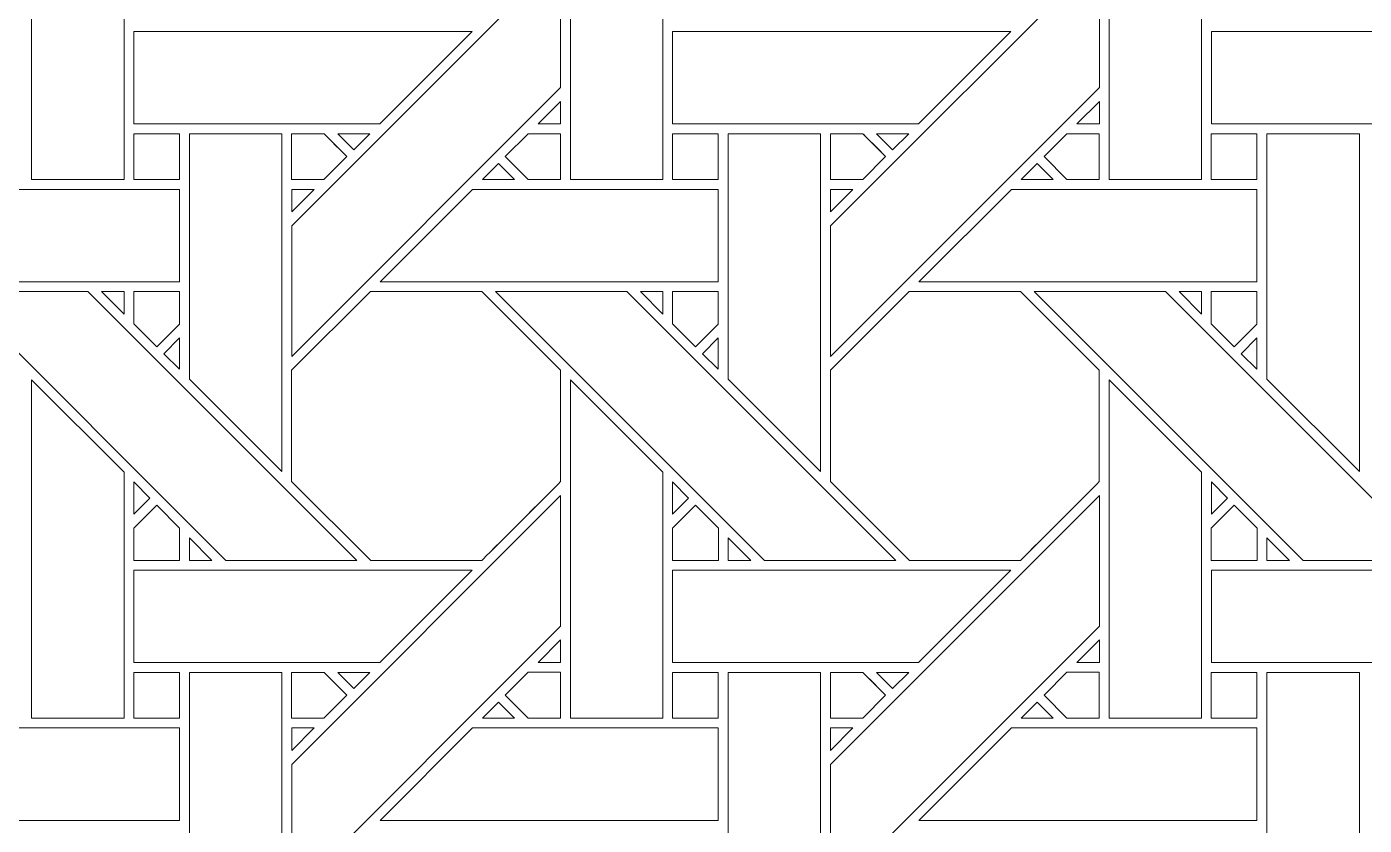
# Model space of a CAD drawing. Header units: inches. Extents: x 4.4 to 20.4, y 1.1 to 17.1.
# Drawn here: x 7.41 to 9.766, y 12.661 to 14.067 of the extents above; entities that cross this region are included whole.
import ezdxf

# ---------------------------------------------------------------- set-up
doc = ezdxf.new("R2010")
doc.units = ezdxf.units.IN
doc.header["$MEASUREMENT"] = 0
doc.layers.add('Design', color=7, linetype='Continuous', lineweight=0)

msp = doc.modelspace()

# ---------------------------------------------------------------- linework, layer by layer
at = {"layer": 'Design'}
for points, knots in [([(12.3829, 17.0948), (7.9646, 17.0948), (4.3829, 13.513), (4.3829, 9.0948), (4.3829, 4.6765), (7.9646, 1.0948), (12.3829, 1.0948), (16.8011, 1.0948), (20.3829, 4.6765), (20.3829, 9.0948), (20.3829, 13.513), (16.8011, 17.0948), (12.3829, 17.0948)], [0, 0, 0, 0, 1, 1, 1, 2, 2, 2, 3, 3, 3, 4, 4, 4, 4]), ([(12.3829, 16.2388), (8.4373, 16.2388), (5.2388, 13.0403), (5.2388, 9.0948), (5.2388, 5.1492), (8.4373, 1.9507), (12.3829, 1.9507), (16.3284, 1.9507), (19.5269, 5.1492), (19.5269, 9.0948), (19.5269, 13.0403), (16.3284, 16.2388), (12.3829, 16.2388)], [0, 0, 0, 0, 1, 1, 1, 2, 2, 2, 3, 3, 3, 4, 4, 4, 4]), ([(8.3676, 13.798), (8.3676, 13.798), (8.3676, 14.3939), (8.3676, 14.3939), (8.3676, 14.3939), (8.5303, 14.2317), (8.5303, 14.2317), (8.5303, 14.2317), (8.5303, 13.798), (8.5303, 13.798), (8.5303, 13.798), (8.3676, 13.798), (8.3676, 13.798)], [0, 0, 0, 0, 1, 1, 1, 2, 2, 2, 3, 3, 3, 4, 4, 4, 4]), ([(9.3163, 13.798), (9.3163, 13.798), (9.3163, 14.3939), (9.3163, 14.3939), (9.3163, 14.3939), (9.4791, 14.2317), (9.4791, 14.2317), (9.4791, 14.2317), (9.4791, 13.798), (9.4791, 13.798), (9.4791, 13.798), (9.3163, 13.798), (9.3163, 13.798)], [0, 0, 0, 0, 1, 1, 1, 2, 2, 2, 3, 3, 3, 4, 4, 4, 4]), ([(7.5153, 14.2978), (7.5153, 14.2978), (7.5816, 14.2317), (7.5816, 14.2317), (7.5816, 14.2317), (7.5816, 13.798), (7.5816, 13.798), (7.5816, 13.798), (7.4188, 13.798), (7.4188, 13.798), (7.4188, 13.798), (7.4188, 14.2058), (7.4188, 14.2058), (7.4507, 14.2368), (7.4829, 14.2674), (7.5153, 14.2978)], [0, 0, 0, 0, 1, 1, 1, 2, 2, 2, 3, 3, 3, 4, 4, 4, 5, 5, 5, 5]), ([(8.3504, 13.9603), (8.3504, 13.9603), (7.8768, 13.4866), (7.8768, 13.4866), (7.8768, 13.4866), (7.8768, 13.7167), (7.8768, 13.7167), (7.8768, 13.7167), (8.3504, 14.1903), (8.3504, 14.1903), (8.3504, 14.1903), (8.3504, 13.9603), (8.3504, 13.9603)], [0, 0, 0, 0, 1, 1, 1, 2, 2, 2, 3, 3, 3, 4, 4, 4, 4]), ([(9.2992, 13.9603), (9.2992, 13.9603), (8.8255, 13.4866), (8.8255, 13.4866), (8.8255, 13.4866), (8.8255, 13.7167), (8.8255, 13.7167), (8.8255, 13.7167), (9.2992, 14.1903), (9.2992, 14.1903), (9.2992, 14.1903), (9.2992, 13.9603), (9.2992, 13.9603)], [0, 0, 0, 0, 1, 1, 1, 2, 2, 2, 3, 3, 3, 4, 4, 4, 4]), ([(8.1946, 14.0588), (8.1946, 14.0588), (8.0319, 13.8961), (8.0319, 13.8961), (8.0319, 13.8961), (7.5989, 13.8961), (7.5989, 13.8961), (7.5989, 13.8961), (7.5989, 14.0588), (7.5989, 14.0588), (7.5989, 14.0588), (8.1946, 14.0588), (8.1946, 14.0588)], [0, 0, 0, 0, 1, 1, 1, 2, 2, 2, 3, 3, 3, 4, 4, 4, 4]), ([(9.1433, 14.0588), (9.1433, 14.0588), (8.9806, 13.8961), (8.9806, 13.8961), (8.9806, 13.8961), (8.5476, 13.8961), (8.5476, 13.8961), (8.5476, 13.8961), (8.5476, 14.0588), (8.5476, 14.0588), (8.5476, 14.0588), (9.1433, 14.0588), (9.1433, 14.0588)], [0, 0, 0, 0, 1, 1, 1, 2, 2, 2, 3, 3, 3, 4, 4, 4, 4]), ([(10.0921, 14.0588), (10.0921, 14.0588), (9.9293, 13.8961), (9.9293, 13.8961), (9.9293, 13.8961), (9.4964, 13.8961), (9.4964, 13.8961), (9.4964, 13.8961), (9.4964, 14.0588), (9.4964, 14.0588), (9.4964, 14.0588), (10.0921, 14.0588), (10.0921, 14.0588)], [0, 0, 0, 0, 1, 1, 1, 2, 2, 2, 3, 3, 3, 4, 4, 4, 4]), ([(8.3107, 13.8961), (8.3107, 13.8961), (8.3504, 13.9359), (8.3504, 13.9359), (8.3504, 13.9359), (8.3504, 13.8961), (8.3504, 13.8961), (8.3504, 13.8961), (8.3107, 13.8961), (8.3107, 13.8961)], [0, 0, 0, 0, 1, 1, 1, 2, 2, 2, 3, 3, 3, 3]), ([(9.2594, 13.8961), (9.2594, 13.8961), (9.2992, 13.9359), (9.2992, 13.9359), (9.2992, 13.9359), (9.2992, 13.8961), (9.2992, 13.8961), (9.2992, 13.8961), (9.2594, 13.8961), (9.2594, 13.8961)], [0, 0, 0, 0, 1, 1, 1, 2, 2, 2, 3, 3, 3, 3]), ([(7.5989, 13.7981), (7.5989, 13.7981), (7.5989, 13.8789), (7.5989, 13.8789), (7.5989, 13.8789), (7.6791, 13.8789), (7.6791, 13.8789), (7.6791, 13.8789), (7.6791, 13.7981), (7.6791, 13.7981), (7.6791, 13.7981), (7.5989, 13.7981), (7.5989, 13.7981)], [0, 0, 0, 0, 1, 1, 1, 2, 2, 2, 3, 3, 3, 4, 4, 4, 4]), ([(7.6791, 13.8789), (7.6791, 13.8789), (7.6791, 13.7981), (7.6791, 13.7981), (7.6791, 13.7981), (7.5989, 13.7981), (7.5989, 13.7981), (7.5989, 13.7981), (7.5989, 13.8789), (7.5989, 13.8789), (7.5989, 13.8789), (7.6791, 13.8789), (7.6791, 13.8789)], [0, 0, 0, 0, 1, 1, 1, 2, 2, 2, 3, 3, 3, 4, 4, 4, 4]), ([(7.8596, 13.8788), (7.8596, 13.8788), (7.8596, 13.2837), (7.8596, 13.2837), (7.8596, 13.2837), (7.6967, 13.4466), (7.6967, 13.4466), (7.6967, 13.4466), (7.6967, 13.8788), (7.6967, 13.8788), (7.6967, 13.8788), (7.8596, 13.8788), (7.8596, 13.8788)], [0, 0, 0, 0, 1, 1, 1, 2, 2, 2, 3, 3, 3, 4, 4, 4, 4]), ([(7.9338, 13.8789), (7.9389, 13.8738), (7.9697, 13.8429), (7.9741, 13.8385), (7.9741, 13.8385), (7.9337, 13.7981), (7.9337, 13.7981), (7.9337, 13.7981), (7.8767, 13.7981), (7.8767, 13.7981), (7.8767, 13.7981), (7.8767, 13.8789), (7.8767, 13.8789), (7.8767, 13.8789), (7.9338, 13.8789), (7.9338, 13.8789)], [0, 0, 0, 0, 1, 1, 1, 2, 2, 2, 3, 3, 3, 4, 4, 4, 5, 5, 5, 5]), ([(7.9741, 13.8385), (7.9741, 13.8385), (7.9337, 13.7981), (7.9337, 13.7981), (7.9337, 13.7981), (7.8767, 13.7981), (7.8767, 13.7981), (7.8767, 13.7981), (7.8767, 13.8789), (7.8767, 13.8789), (7.8767, 13.8789), (7.9338, 13.8789), (7.9338, 13.8789), (7.939, 13.8736), (7.9698, 13.8428), (7.9741, 13.8385)], [0, 0, 0, 0, 1, 1, 1, 2, 2, 2, 3, 3, 3, 4, 4, 4, 5, 5, 5, 5]), ([(7.9582, 13.8788), (7.9582, 13.8788), (8.0146, 13.8788), (8.0146, 13.8788), (8.0146, 13.8788), (7.9864, 13.8506), (7.9864, 13.8506), (7.9864, 13.8506), (7.9582, 13.8788), (7.9582, 13.8788)], [0, 0, 0, 0, 1, 1, 1, 2, 2, 2, 3, 3, 3, 3]), ([(8.2933, 13.7981), (8.2933, 13.7981), (8.2529, 13.8385), (8.2529, 13.8385), (8.2529, 13.8385), (8.2934, 13.8789), (8.2934, 13.8789), (8.2934, 13.8789), (8.3504, 13.8789), (8.3504, 13.8789), (8.3504, 13.8789), (8.3504, 13.7981), (8.3504, 13.7981), (8.3504, 13.7981), (8.2933, 13.7981), (8.2933, 13.7981)], [0, 0, 0, 0, 1, 1, 1, 2, 2, 2, 3, 3, 3, 4, 4, 4, 5, 5, 5, 5]), ([(8.3504, 13.8789), (8.3504, 13.8789), (8.3504, 13.7981), (8.3504, 13.7981), (8.3504, 13.7981), (8.2933, 13.7981), (8.2933, 13.7981), (8.2933, 13.7981), (8.2529, 13.8385), (8.2529, 13.8385), (8.2529, 13.8385), (8.2934, 13.8789), (8.2934, 13.8789), (8.2934, 13.8789), (8.3504, 13.8789), (8.3504, 13.8789)], [0, 0, 0, 0, 1, 1, 1, 2, 2, 2, 3, 3, 3, 4, 4, 4, 5, 5, 5, 5]), ([(8.5476, 13.7981), (8.5476, 13.7981), (8.5476, 13.8789), (8.5476, 13.8789), (8.5476, 13.8789), (8.6278, 13.8789), (8.6278, 13.8789), (8.6278, 13.8789), (8.6278, 13.7981), (8.6278, 13.7981), (8.6278, 13.7981), (8.5476, 13.7981), (8.5476, 13.7981)], [0, 0, 0, 0, 1, 1, 1, 2, 2, 2, 3, 3, 3, 4, 4, 4, 4]), ([(8.6278, 13.8789), (8.6278, 13.8789), (8.6278, 13.7981), (8.6278, 13.7981), (8.6278, 13.7981), (8.5476, 13.7981), (8.5476, 13.7981), (8.5476, 13.7981), (8.5476, 13.8789), (8.5476, 13.8789), (8.5476, 13.8789), (8.6278, 13.8789), (8.6278, 13.8789)], [0, 0, 0, 0, 1, 1, 1, 2, 2, 2, 3, 3, 3, 4, 4, 4, 4]), ([(8.6454, 13.4466), (8.6454, 13.4466), (8.6454, 13.8788), (8.6454, 13.8788), (8.6454, 13.8788), (8.8083, 13.8788), (8.8083, 13.8788), (8.8083, 13.8788), (8.8083, 13.2837), (8.8083, 13.2837), (8.8083, 13.2837), (8.6454, 13.4466), (8.6454, 13.4466)], [0, 0, 0, 0, 1, 1, 1, 2, 2, 2, 3, 3, 3, 4, 4, 4, 4]), ([(8.8825, 13.8789), (8.8877, 13.8738), (8.9184, 13.8429), (8.9228, 13.8385), (8.9228, 13.8385), (8.8824, 13.7981), (8.8824, 13.7981), (8.8824, 13.7981), (8.8255, 13.7981), (8.8255, 13.7981), (8.8255, 13.7981), (8.8255, 13.8789), (8.8255, 13.8789), (8.8255, 13.8789), (8.8825, 13.8789), (8.8825, 13.8789)], [0, 0, 0, 0, 1, 1, 1, 2, 2, 2, 3, 3, 3, 4, 4, 4, 5, 5, 5, 5]), ([(8.907, 13.8544), (8.907, 13.8544), (8.9228, 13.8385), (8.9228, 13.8385), (8.9228, 13.8385), (8.8824, 13.7981), (8.8824, 13.7981), (8.8824, 13.7981), (8.8255, 13.7981), (8.8255, 13.7981), (8.8255, 13.7981), (8.8255, 13.8789), (8.8255, 13.8789), (8.8255, 13.8789), (8.8825, 13.8789), (8.8825, 13.8789), (8.8879, 13.8736), (8.8977, 13.8637), (8.907, 13.8544)], [0, 0, 0, 0, 1, 1, 1, 2, 2, 2, 3, 3, 3, 4, 4, 4, 5, 5, 5, 6, 6, 6, 6]), ([(8.9069, 13.8788), (8.9069, 13.8788), (8.9634, 13.8788), (8.9634, 13.8788), (8.9634, 13.8788), (8.9351, 13.8506), (8.9351, 13.8506), (8.9351, 13.8506), (8.9069, 13.8788), (8.9069, 13.8788)], [0, 0, 0, 0, 1, 1, 1, 2, 2, 2, 3, 3, 3, 3]), ([(9.2991, 13.8789), (9.2991, 13.8789), (9.2991, 13.7981), (9.2991, 13.7981), (9.2991, 13.7981), (9.242, 13.7981), (9.242, 13.7981), (9.242, 13.7981), (9.2017, 13.8385), (9.2017, 13.8385), (9.2017, 13.8385), (9.2421, 13.8789), (9.2421, 13.8789), (9.2421, 13.8789), (9.2991, 13.8789), (9.2991, 13.8789)], [0, 0, 0, 0, 1, 1, 1, 2, 2, 2, 3, 3, 3, 4, 4, 4, 5, 5, 5, 5]), ([(9.2991, 13.8789), (9.2991, 13.8789), (9.2991, 13.7981), (9.2991, 13.7981), (9.2991, 13.7981), (9.242, 13.7981), (9.242, 13.7981), (9.242, 13.7981), (9.2017, 13.8385), (9.2017, 13.8385), (9.2017, 13.8385), (9.2421, 13.8789), (9.2421, 13.8789), (9.2421, 13.8789), (9.2991, 13.8789), (9.2991, 13.8789)], [0, 0, 0, 0, 1, 1, 1, 2, 2, 2, 3, 3, 3, 4, 4, 4, 5, 5, 5, 5]), ([(9.5766, 13.7981), (9.5766, 13.7981), (9.4963, 13.7981), (9.4963, 13.7981), (9.4963, 13.7981), (9.4963, 13.8789), (9.4963, 13.8789), (9.4963, 13.8789), (9.5766, 13.8789), (9.5766, 13.8789), (9.5766, 13.8789), (9.5766, 13.7981), (9.5766, 13.7981)], [0, 0, 0, 0, 1, 1, 1, 2, 2, 2, 3, 3, 3, 4, 4, 4, 4]), ([(9.5766, 13.8789), (9.5766, 13.8789), (9.5766, 13.7981), (9.5766, 13.7981), (9.5766, 13.7981), (9.4963, 13.7981), (9.4963, 13.7981), (9.4963, 13.7981), (9.4963, 13.8789), (9.4963, 13.8789), (9.4963, 13.8789), (9.5766, 13.8789), (9.5766, 13.8789)], [0, 0, 0, 0, 1, 1, 1, 2, 2, 2, 3, 3, 3, 4, 4, 4, 4]), ([(9.5942, 13.4466), (9.5942, 13.4466), (9.5942, 13.8788), (9.5942, 13.8788), (9.5942, 13.8788), (9.7571, 13.8788), (9.7571, 13.8788), (9.7571, 13.8788), (9.7571, 13.2837), (9.7571, 13.2837), (9.7571, 13.2837), (9.5942, 13.4466), (9.5942, 13.4466)], [0, 0, 0, 0, 1, 1, 1, 2, 2, 2, 3, 3, 3, 4, 4, 4, 4]), ([(8.2691, 13.798), (8.2691, 13.798), (8.2126, 13.798), (8.2126, 13.798), (8.2126, 13.798), (8.2408, 13.8263), (8.2408, 13.8263), (8.2408, 13.8263), (8.2691, 13.798), (8.2691, 13.798)], [0, 0, 0, 0, 1, 1, 1, 2, 2, 2, 3, 3, 3, 3]), ([(9.2178, 13.798), (9.2178, 13.798), (9.1613, 13.798), (9.1613, 13.798), (9.1613, 13.798), (9.1896, 13.8263), (9.1896, 13.8263), (9.1896, 13.8263), (9.2178, 13.798), (9.2178, 13.798)], [0, 0, 0, 0, 1, 1, 1, 2, 2, 2, 3, 3, 3, 3]), ([(7.6792, 13.7809), (7.6792, 13.7809), (7.6792, 13.6181), (7.6792, 13.6181), (7.6792, 13.6181), (7.0839, 13.6181), (7.0839, 13.6181), (7.0839, 13.6181), (7.2467, 13.7809), (7.2467, 13.7809), (7.2467, 13.7809), (7.6792, 13.7809), (7.6792, 13.7809)], [0, 0, 0, 0, 1, 1, 1, 2, 2, 2, 3, 3, 3, 4, 4, 4, 4]), ([(7.9166, 13.7809), (7.9166, 13.7809), (7.8768, 13.7411), (7.8768, 13.7411), (7.8768, 13.7411), (7.8768, 13.7809), (7.8768, 13.7809), (7.8768, 13.7809), (7.9166, 13.7809), (7.9166, 13.7809)], [0, 0, 0, 0, 1, 1, 1, 2, 2, 2, 3, 3, 3, 3]), ([(8.6279, 13.7809), (8.6279, 13.7809), (8.6279, 13.6181), (8.6279, 13.6181), (8.6279, 13.6181), (8.0326, 13.6181), (8.0326, 13.6181), (8.0326, 13.6181), (8.1954, 13.7809), (8.1954, 13.7809), (8.1954, 13.7809), (8.6279, 13.7809), (8.6279, 13.7809)], [0, 0, 0, 0, 1, 1, 1, 2, 2, 2, 3, 3, 3, 4, 4, 4, 4]), ([(8.8653, 13.7809), (8.8653, 13.7809), (8.8255, 13.7411), (8.8255, 13.7411), (8.8255, 13.7411), (8.8255, 13.7809), (8.8255, 13.7809), (8.8255, 13.7809), (8.8653, 13.7809), (8.8653, 13.7809)], [0, 0, 0, 0, 1, 1, 1, 2, 2, 2, 3, 3, 3, 3]), ([(9.5766, 13.7809), (9.5766, 13.7809), (9.5766, 13.6181), (9.5766, 13.6181), (9.5766, 13.6181), (8.9813, 13.6181), (8.9813, 13.6181), (8.9813, 13.6181), (9.1442, 13.7809), (9.1442, 13.7809), (9.1442, 13.7809), (9.5766, 13.7809), (9.5766, 13.7809)], [0, 0, 0, 0, 1, 1, 1, 2, 2, 2, 3, 3, 3, 4, 4, 4, 4]), ([(7.5181, 13.601), (7.5181, 13.601), (7.9918, 13.1273), (7.9918, 13.1273), (7.9918, 13.1273), (7.7607, 13.1273), (7.7607, 13.1273), (7.7607, 13.1273), (7.2872, 13.601), (7.2872, 13.601), (7.2872, 13.601), (7.5181, 13.601), (7.5181, 13.601)], [0, 0, 0, 0, 1, 1, 1, 2, 2, 2, 3, 3, 3, 4, 4, 4, 4]), ([(7.5817, 13.601), (7.5817, 13.601), (7.5817, 13.5611), (7.5817, 13.5611), (7.5817, 13.5611), (7.5422, 13.601), (7.5422, 13.601), (7.5422, 13.601), (7.5817, 13.601), (7.5817, 13.601)], [0, 0, 0, 0, 1, 1, 1, 2, 2, 2, 3, 3, 3, 3]), ([(7.6791, 13.601), (7.6791, 13.601), (7.6791, 13.5434), (7.6791, 13.5434), (7.6791, 13.5434), (7.6392, 13.5035), (7.6392, 13.5035), (7.6392, 13.5035), (7.5988, 13.5438), (7.5988, 13.5438), (7.5988, 13.5438), (7.5988, 13.601), (7.5988, 13.601), (7.5988, 13.601), (7.6791, 13.601), (7.6791, 13.601)], [0, 0, 0, 0, 1, 1, 1, 2, 2, 2, 3, 3, 3, 4, 4, 4, 5, 5, 5, 5]), ([(7.6392, 13.5035), (7.6392, 13.5035), (7.5988, 13.5438), (7.5988, 13.5438), (7.5988, 13.5438), (7.5988, 13.601), (7.5988, 13.601), (7.5988, 13.601), (7.6791, 13.601), (7.6791, 13.601), (7.6791, 13.601), (7.6791, 13.5434), (7.6791, 13.5434), (7.6791, 13.5434), (7.6392, 13.5035), (7.6392, 13.5035)], [0, 0, 0, 0, 1, 1, 1, 2, 2, 2, 3, 3, 3, 4, 4, 4, 5, 5, 5, 5]), ([(8.0154, 13.601), (8.0154, 13.601), (8.2116, 13.601), (8.2116, 13.601), (8.2116, 13.601), (8.3504, 13.4623), (8.3504, 13.4623), (8.3504, 13.4623), (8.3504, 13.2661), (8.3504, 13.2661), (8.3326, 13.2481), (8.2207, 13.1364), (8.2117, 13.1274), (8.2117, 13.1274), (8.016, 13.1274), (8.016, 13.1274), (8.016, 13.1274), (7.8767, 13.2666), (7.8767, 13.2666), (7.8767, 13.2666), (7.8767, 13.4623), (7.8767, 13.4623), (7.8767, 13.4623), (8.0154, 13.601), (8.0154, 13.601)], [0, 0, 0, 0, 1, 1, 1, 2, 2, 2, 3, 3, 3, 4, 4, 4, 5, 5, 5, 6, 6, 6, 7, 7, 7, 8, 8, 8, 8]), ([(8.2116, 13.601), (8.2116, 13.601), (8.3504, 13.4623), (8.3504, 13.4623), (8.3504, 13.4623), (8.3504, 13.2661), (8.3504, 13.2661), (8.3327, 13.2482), (8.2207, 13.1365), (8.2117, 13.1274), (8.2117, 13.1274), (8.016, 13.1274), (8.016, 13.1274), (8.016, 13.1274), (7.8767, 13.2666), (7.8767, 13.2666), (7.8767, 13.2666), (7.8767, 13.4623), (7.8767, 13.4623), (7.8767, 13.4623), (8.0154, 13.601), (8.0154, 13.601), (8.0154, 13.601), (8.2116, 13.601), (8.2116, 13.601)], [0, 0, 0, 0, 1, 1, 1, 2, 2, 2, 3, 3, 3, 4, 4, 4, 5, 5, 5, 6, 6, 6, 7, 7, 7, 8, 8, 8, 8]), ([(8.9405, 13.1273), (8.9405, 13.1273), (8.7095, 13.1273), (8.7095, 13.1273), (8.7095, 13.1273), (8.2359, 13.601), (8.2359, 13.601), (8.2359, 13.601), (8.4669, 13.601), (8.4669, 13.601), (8.4669, 13.601), (8.9405, 13.1273), (8.9405, 13.1273)], [0, 0, 0, 0, 1, 1, 1, 2, 2, 2, 3, 3, 3, 4, 4, 4, 4]), ([(8.491, 13.601), (8.491, 13.601), (8.5304, 13.601), (8.5304, 13.601), (8.5304, 13.601), (8.5304, 13.5611), (8.5304, 13.5611), (8.5304, 13.5611), (8.491, 13.601), (8.491, 13.601)], [0, 0, 0, 0, 1, 1, 1, 2, 2, 2, 3, 3, 3, 3]), ([(8.6278, 13.601), (8.6278, 13.601), (8.6278, 13.5434), (8.6278, 13.5434), (8.6278, 13.5434), (8.5879, 13.5035), (8.5879, 13.5035), (8.5879, 13.5035), (8.5476, 13.5438), (8.5476, 13.5438), (8.5476, 13.5438), (8.5476, 13.601), (8.5476, 13.601), (8.5476, 13.601), (8.6278, 13.601), (8.6278, 13.601)], [0, 0, 0, 0, 1, 1, 1, 2, 2, 2, 3, 3, 3, 4, 4, 4, 5, 5, 5, 5]), ([(8.6278, 13.5434), (8.6278, 13.5434), (8.5879, 13.5035), (8.5879, 13.5035), (8.5879, 13.5035), (8.5476, 13.5438), (8.5476, 13.5438), (8.5476, 13.5438), (8.5476, 13.601), (8.5476, 13.601), (8.5476, 13.601), (8.6278, 13.601), (8.6278, 13.601), (8.6278, 13.601), (8.6278, 13.5434), (8.6278, 13.5434)], [0, 0, 0, 0, 1, 1, 1, 2, 2, 2, 3, 3, 3, 4, 4, 4, 5, 5, 5, 5]), ([(8.9642, 13.601), (8.9642, 13.601), (9.1604, 13.601), (9.1604, 13.601), (9.1604, 13.601), (9.2991, 13.4623), (9.2991, 13.4623), (9.2991, 13.4623), (9.2991, 13.2661), (9.2991, 13.2661), (9.2813, 13.2481), (9.1694, 13.1364), (9.1604, 13.1274), (9.1604, 13.1274), (8.9647, 13.1274), (8.9647, 13.1274), (8.9647, 13.1274), (8.8255, 13.2666), (8.8255, 13.2666), (8.8255, 13.2666), (8.8255, 13.4623), (8.8255, 13.4623), (8.8255, 13.4623), (8.9642, 13.601), (8.9642, 13.601)], [0, 0, 0, 0, 1, 1, 1, 2, 2, 2, 3, 3, 3, 4, 4, 4, 5, 5, 5, 6, 6, 6, 7, 7, 7, 8, 8, 8, 8]), ([(9.1604, 13.601), (9.1604, 13.601), (9.2991, 13.4623), (9.2991, 13.4623), (9.2991, 13.4623), (9.2991, 13.2661), (9.2991, 13.2661), (9.2815, 13.2483), (9.1695, 13.1365), (9.1604, 13.1274), (9.1604, 13.1274), (8.9647, 13.1274), (8.9647, 13.1274), (8.9647, 13.1274), (8.8255, 13.2666), (8.8255, 13.2666), (8.8255, 13.2666), (8.8255, 13.4623), (8.8255, 13.4623), (8.8255, 13.4623), (8.9642, 13.601), (8.9642, 13.601), (8.9642, 13.601), (9.1604, 13.601), (9.1604, 13.601)], [0, 0, 0, 0, 1, 1, 1, 2, 2, 2, 3, 3, 3, 4, 4, 4, 5, 5, 5, 6, 6, 6, 7, 7, 7, 8, 8, 8, 8]), ([(9.8892, 13.1273), (9.8892, 13.1273), (9.6582, 13.1273), (9.6582, 13.1273), (9.6582, 13.1273), (9.1846, 13.601), (9.1846, 13.601), (9.1846, 13.601), (9.4156, 13.601), (9.4156, 13.601), (9.4156, 13.601), (9.8892, 13.1273), (9.8892, 13.1273)], [0, 0, 0, 0, 1, 1, 1, 2, 2, 2, 3, 3, 3, 4, 4, 4, 4]), ([(9.4397, 13.601), (9.4397, 13.601), (9.4791, 13.601), (9.4791, 13.601), (9.4791, 13.601), (9.4791, 13.5611), (9.4791, 13.5611), (9.4791, 13.5611), (9.4397, 13.601), (9.4397, 13.601)], [0, 0, 0, 0, 1, 1, 1, 2, 2, 2, 3, 3, 3, 3]), ([(9.5766, 13.601), (9.5766, 13.601), (9.5766, 13.5434), (9.5766, 13.5434), (9.5766, 13.5434), (9.5366, 13.5035), (9.5366, 13.5035), (9.5366, 13.5035), (9.4963, 13.5438), (9.4963, 13.5438), (9.4963, 13.5438), (9.4963, 13.601), (9.4963, 13.601), (9.4963, 13.601), (9.5766, 13.601), (9.5766, 13.601)], [0, 0, 0, 0, 1, 1, 1, 2, 2, 2, 3, 3, 3, 4, 4, 4, 5, 5, 5, 5]), ([(9.5766, 13.5434), (9.5766, 13.5434), (9.5366, 13.5035), (9.5366, 13.5035), (9.5366, 13.5035), (9.4963, 13.5438), (9.4963, 13.5438), (9.4963, 13.5438), (9.4963, 13.601), (9.4963, 13.601), (9.4963, 13.601), (9.5766, 13.601), (9.5766, 13.601), (9.5766, 13.601), (9.5766, 13.5434), (9.5766, 13.5434)], [0, 0, 0, 0, 1, 1, 1, 2, 2, 2, 3, 3, 3, 4, 4, 4, 5, 5, 5, 5]), ([(7.6792, 13.5191), (7.6792, 13.5191), (7.6792, 13.464), (7.6792, 13.464), (7.6792, 13.464), (7.6514, 13.4913), (7.6514, 13.4913), (7.6514, 13.4913), (7.6792, 13.5191), (7.6792, 13.5191)], [0, 0, 0, 0, 1, 1, 1, 2, 2, 2, 3, 3, 3, 3]), ([(8.6279, 13.5191), (8.6279, 13.5191), (8.6279, 13.464), (8.6279, 13.464), (8.6279, 13.464), (8.6001, 13.4913), (8.6001, 13.4913), (8.6001, 13.4913), (8.6279, 13.5191), (8.6279, 13.5191)], [0, 0, 0, 0, 1, 1, 1, 2, 2, 2, 3, 3, 3, 3]), ([(9.5766, 13.5191), (9.5766, 13.5191), (9.5766, 13.464), (9.5766, 13.464), (9.5766, 13.464), (9.5488, 13.4913), (9.5488, 13.4913), (9.5488, 13.4913), (9.5766, 13.5191), (9.5766, 13.5191)], [0, 0, 0, 0, 1, 1, 1, 2, 2, 2, 3, 3, 3, 3]), ([(7.4188, 12.8493), (7.4188, 12.8493), (7.4188, 13.4452), (7.4188, 13.4452), (7.4188, 13.4452), (7.5816, 13.283), (7.5816, 13.283), (7.5816, 13.283), (7.5816, 12.8493), (7.5816, 12.8493), (7.5816, 12.8493), (7.4188, 12.8493), (7.4188, 12.8493)], [0, 0, 0, 0, 1, 1, 1, 2, 2, 2, 3, 3, 3, 4, 4, 4, 4]), ([(8.3676, 12.8493), (8.3676, 12.8493), (8.3676, 13.4452), (8.3676, 13.4452), (8.3676, 13.4452), (8.5303, 13.283), (8.5303, 13.283), (8.5303, 13.283), (8.5303, 12.8493), (8.5303, 12.8493), (8.5303, 12.8493), (8.3676, 12.8493), (8.3676, 12.8493)], [0, 0, 0, 0, 1, 1, 1, 2, 2, 2, 3, 3, 3, 4, 4, 4, 4]), ([(9.3163, 12.8493), (9.3163, 12.8493), (9.3163, 13.4452), (9.3163, 13.4452), (9.3163, 13.4452), (9.4791, 13.283), (9.4791, 13.283), (9.4791, 13.283), (9.4791, 12.8493), (9.4791, 12.8493), (9.4791, 12.8493), (9.3163, 12.8493), (9.3163, 12.8493)], [0, 0, 0, 0, 1, 1, 1, 2, 2, 2, 3, 3, 3, 4, 4, 4, 4]), ([(7.5989, 13.2088), (7.5989, 13.2088), (7.5989, 13.2655), (7.5989, 13.2655), (7.5989, 13.2655), (7.6271, 13.2369), (7.6271, 13.2369), (7.6271, 13.2369), (7.5989, 13.2088), (7.5989, 13.2088)], [0, 0, 0, 0, 1, 1, 1, 2, 2, 2, 3, 3, 3, 3]), ([(8.5476, 13.2088), (8.5476, 13.2088), (8.5476, 13.2655), (8.5476, 13.2655), (8.5476, 13.2655), (8.5758, 13.2369), (8.5758, 13.2369), (8.5758, 13.2369), (8.5476, 13.2088), (8.5476, 13.2088)], [0, 0, 0, 0, 1, 1, 1, 2, 2, 2, 3, 3, 3, 3]), ([(9.4964, 13.2088), (9.4964, 13.2088), (9.4964, 13.2655), (9.4964, 13.2655), (9.4964, 13.2655), (9.5246, 13.2369), (9.5246, 13.2369), (9.5246, 13.2369), (9.4964, 13.2088), (9.4964, 13.2088)], [0, 0, 0, 0, 1, 1, 1, 2, 2, 2, 3, 3, 3, 3]), ([(8.3504, 13.0116), (8.3504, 13.0116), (7.8768, 12.5379), (7.8768, 12.5379), (7.8768, 12.5379), (7.8768, 12.768), (7.8768, 12.768), (7.8768, 12.768), (8.3504, 13.2416), (8.3504, 13.2416), (8.3504, 13.2416), (8.3504, 13.0116), (8.3504, 13.0116)], [0, 0, 0, 0, 1, 1, 1, 2, 2, 2, 3, 3, 3, 4, 4, 4, 4]), ([(9.2992, 13.0116), (9.2992, 13.0116), (8.8255, 12.5379), (8.8255, 12.5379), (8.8255, 12.5379), (8.8255, 12.768), (8.8255, 12.768), (8.8255, 12.768), (9.2992, 13.2416), (9.2992, 13.2416), (9.2992, 13.2416), (9.2992, 13.0116), (9.2992, 13.0116)], [0, 0, 0, 0, 1, 1, 1, 2, 2, 2, 3, 3, 3, 4, 4, 4, 4]), ([(7.5989, 13.1271), (7.5989, 13.1271), (7.5989, 13.1844), (7.5989, 13.1844), (7.5989, 13.1844), (7.6392, 13.2247), (7.6392, 13.2247), (7.6392, 13.2247), (7.6795, 13.1844), (7.6795, 13.1844), (7.6795, 13.1844), (7.6795, 13.1271), (7.6795, 13.1271), (7.6795, 13.1271), (7.5989, 13.1271), (7.5989, 13.1271)], [0, 0, 0, 0, 1, 1, 1, 2, 2, 2, 3, 3, 3, 4, 4, 4, 5, 5, 5, 5]), ([(7.6392, 13.2247), (7.6392, 13.2247), (7.6795, 13.1844), (7.6795, 13.1844), (7.6795, 13.1844), (7.6795, 13.1271), (7.6795, 13.1271), (7.6795, 13.1271), (7.5989, 13.1271), (7.5989, 13.1271), (7.5989, 13.1271), (7.5989, 13.1844), (7.5989, 13.1844), (7.5989, 13.1844), (7.6392, 13.2247), (7.6392, 13.2247)], [0, 0, 0, 0, 1, 1, 1, 2, 2, 2, 3, 3, 3, 4, 4, 4, 5, 5, 5, 5]), ([(8.5476, 13.1271), (8.5476, 13.1271), (8.5476, 13.1844), (8.5476, 13.1844), (8.5476, 13.1844), (8.5879, 13.2247), (8.5879, 13.2247), (8.5879, 13.2247), (8.6282, 13.1844), (8.6282, 13.1844), (8.6282, 13.1844), (8.6282, 13.1271), (8.6282, 13.1271), (8.6282, 13.1271), (8.5476, 13.1271), (8.5476, 13.1271)], [0, 0, 0, 0, 1, 1, 1, 2, 2, 2, 3, 3, 3, 4, 4, 4, 5, 5, 5, 5]), ([(8.5879, 13.2247), (8.5879, 13.2247), (8.6282, 13.1844), (8.6282, 13.1844), (8.6282, 13.1844), (8.6282, 13.1271), (8.6282, 13.1271), (8.6282, 13.1271), (8.5476, 13.1271), (8.5476, 13.1271), (8.5476, 13.1271), (8.5476, 13.1844), (8.5476, 13.1844), (8.5476, 13.1844), (8.5879, 13.2247), (8.5879, 13.2247)], [0, 0, 0, 0, 1, 1, 1, 2, 2, 2, 3, 3, 3, 4, 4, 4, 5, 5, 5, 5]), ([(9.4963, 13.1271), (9.4963, 13.1271), (9.4963, 13.1844), (9.4963, 13.1844), (9.4963, 13.1844), (9.5367, 13.2247), (9.5367, 13.2247), (9.5367, 13.2247), (9.577, 13.1844), (9.577, 13.1844), (9.577, 13.1844), (9.577, 13.1271), (9.577, 13.1271), (9.577, 13.1271), (9.4963, 13.1271), (9.4963, 13.1271)], [0, 0, 0, 0, 1, 1, 1, 2, 2, 2, 3, 3, 3, 4, 4, 4, 5, 5, 5, 5]), ([(9.5367, 13.2247), (9.5367, 13.2247), (9.577, 13.1844), (9.577, 13.1844), (9.577, 13.1844), (9.577, 13.1271), (9.577, 13.1271), (9.577, 13.1271), (9.4963, 13.1271), (9.4963, 13.1271), (9.4963, 13.1271), (9.4963, 13.1844), (9.4963, 13.1844), (9.4963, 13.1844), (9.5367, 13.2247), (9.5367, 13.2247)], [0, 0, 0, 0, 1, 1, 1, 2, 2, 2, 3, 3, 3, 4, 4, 4, 5, 5, 5, 5]), ([(7.6968, 13.1273), (7.6968, 13.1273), (7.6968, 13.1671), (7.6968, 13.1671), (7.6968, 13.1671), (7.7365, 13.1273), (7.7365, 13.1273), (7.7365, 13.1273), (7.6968, 13.1273), (7.6968, 13.1273)], [0, 0, 0, 0, 1, 1, 1, 2, 2, 2, 3, 3, 3, 3]), ([(8.6455, 13.1273), (8.6455, 13.1273), (8.6455, 13.1671), (8.6455, 13.1671), (8.6455, 13.1671), (8.6853, 13.1273), (8.6853, 13.1273), (8.6853, 13.1273), (8.6455, 13.1273), (8.6455, 13.1273)], [0, 0, 0, 0, 1, 1, 1, 2, 2, 2, 3, 3, 3, 3]), ([(9.5943, 13.1273), (9.5943, 13.1273), (9.5943, 13.1671), (9.5943, 13.1671), (9.5943, 13.1671), (9.634, 13.1273), (9.634, 13.1273), (9.634, 13.1273), (9.5943, 13.1273), (9.5943, 13.1273)], [0, 0, 0, 0, 1, 1, 1, 2, 2, 2, 3, 3, 3, 3]), ([(8.1946, 13.1101), (8.1946, 13.1101), (8.0319, 12.9474), (8.0319, 12.9474), (8.0319, 12.9474), (7.5989, 12.9474), (7.5989, 12.9474), (7.5989, 12.9474), (7.5989, 13.1101), (7.5989, 13.1101), (7.5989, 13.1101), (8.1946, 13.1101), (8.1946, 13.1101)], [0, 0, 0, 0, 1, 1, 1, 2, 2, 2, 3, 3, 3, 4, 4, 4, 4]), ([(9.1433, 13.1101), (9.1433, 13.1101), (8.9806, 12.9474), (8.9806, 12.9474), (8.9806, 12.9474), (8.5476, 12.9474), (8.5476, 12.9474), (8.5476, 12.9474), (8.5476, 13.1101), (8.5476, 13.1101), (8.5476, 13.1101), (9.1433, 13.1101), (9.1433, 13.1101)], [0, 0, 0, 0, 1, 1, 1, 2, 2, 2, 3, 3, 3, 4, 4, 4, 4]), ([(10.0921, 13.1101), (10.0921, 13.1101), (9.9293, 12.9474), (9.9293, 12.9474), (9.9293, 12.9474), (9.4964, 12.9474), (9.4964, 12.9474), (9.4964, 12.9474), (9.4964, 13.1101), (9.4964, 13.1101), (9.4964, 13.1101), (10.0921, 13.1101), (10.0921, 13.1101)], [0, 0, 0, 0, 1, 1, 1, 2, 2, 2, 3, 3, 3, 4, 4, 4, 4]), ([(8.3107, 12.9474), (8.3107, 12.9474), (8.3504, 12.9872), (8.3504, 12.9872), (8.3504, 12.9872), (8.3504, 12.9474), (8.3504, 12.9474), (8.3504, 12.9474), (8.3107, 12.9474), (8.3107, 12.9474)], [0, 0, 0, 0, 1, 1, 1, 2, 2, 2, 3, 3, 3, 3]), ([(9.2594, 12.9474), (9.2594, 12.9474), (9.2992, 12.9872), (9.2992, 12.9872), (9.2992, 12.9872), (9.2992, 12.9474), (9.2992, 12.9474), (9.2992, 12.9474), (9.2594, 12.9474), (9.2594, 12.9474)], [0, 0, 0, 0, 1, 1, 1, 2, 2, 2, 3, 3, 3, 3]), ([(7.5989, 12.8494), (7.5989, 12.8494), (7.5989, 12.9301), (7.5989, 12.9301), (7.5989, 12.9301), (7.6791, 12.9301), (7.6791, 12.9301), (7.6791, 12.9301), (7.6791, 12.8494), (7.6791, 12.8494), (7.6791, 12.8494), (7.5989, 12.8494), (7.5989, 12.8494)], [0, 0, 0, 0, 1, 1, 1, 2, 2, 2, 3, 3, 3, 4, 4, 4, 4]), ([(7.6791, 12.9301), (7.6791, 12.9301), (7.6791, 12.8494), (7.6791, 12.8494), (7.6791, 12.8494), (7.5989, 12.8494), (7.5989, 12.8494), (7.5989, 12.8494), (7.5989, 12.9301), (7.5989, 12.9301), (7.5989, 12.9301), (7.6791, 12.9301), (7.6791, 12.9301)], [0, 0, 0, 0, 1, 1, 1, 2, 2, 2, 3, 3, 3, 4, 4, 4, 4]), ([(7.8596, 12.9301), (7.8596, 12.9301), (7.8596, 12.335), (7.8596, 12.335), (7.8596, 12.335), (7.6967, 12.4979), (7.6967, 12.4979), (7.6967, 12.4979), (7.6967, 12.9301), (7.6967, 12.9301), (7.6967, 12.9301), (7.8596, 12.9301), (7.8596, 12.9301)], [0, 0, 0, 0, 1, 1, 1, 2, 2, 2, 3, 3, 3, 4, 4, 4, 4]), ([(7.9338, 12.9301), (7.9389, 12.925), (7.9697, 12.8942), (7.9741, 12.8898), (7.9741, 12.8898), (7.9337, 12.8494), (7.9337, 12.8494), (7.9337, 12.8494), (7.8767, 12.8494), (7.8767, 12.8494), (7.8767, 12.8494), (7.8767, 12.9301), (7.8767, 12.9301), (7.8767, 12.9301), (7.9338, 12.9301), (7.9338, 12.9301)], [0, 0, 0, 0, 1, 1, 1, 2, 2, 2, 3, 3, 3, 4, 4, 4, 5, 5, 5, 5]), ([(7.9741, 12.8898), (7.9741, 12.8898), (7.9337, 12.8494), (7.9337, 12.8494), (7.9337, 12.8494), (7.8767, 12.8494), (7.8767, 12.8494), (7.8767, 12.8494), (7.8767, 12.9301), (7.8767, 12.9301), (7.8767, 12.9301), (7.9338, 12.9301), (7.9338, 12.9301), (7.939, 12.9249), (7.9698, 12.8941), (7.9741, 12.8898)], [0, 0, 0, 0, 1, 1, 1, 2, 2, 2, 3, 3, 3, 4, 4, 4, 5, 5, 5, 5]), ([(7.9864, 12.9019), (7.9864, 12.9019), (7.9582, 12.9301), (7.9582, 12.9301), (7.9582, 12.9301), (8.0146, 12.9301), (8.0146, 12.9301), (8.0146, 12.9301), (7.9864, 12.9019), (7.9864, 12.9019)], [0, 0, 0, 0, 1, 1, 1, 2, 2, 2, 3, 3, 3, 3]), ([(8.2933, 12.8494), (8.2933, 12.8494), (8.2529, 12.8897), (8.2529, 12.8897), (8.2529, 12.8897), (8.2933, 12.9302), (8.2933, 12.9302), (8.2933, 12.9302), (8.3504, 12.9302), (8.3504, 12.9302), (8.3504, 12.9302), (8.3504, 12.8494), (8.3504, 12.8494), (8.3504, 12.8494), (8.2933, 12.8494), (8.2933, 12.8494)], [0, 0, 0, 0, 1, 1, 1, 2, 2, 2, 3, 3, 3, 4, 4, 4, 5, 5, 5, 5]), ([(8.3504, 12.9302), (8.3504, 12.9302), (8.3504, 12.8494), (8.3504, 12.8494), (8.3504, 12.8494), (8.2933, 12.8494), (8.2933, 12.8494), (8.2933, 12.8494), (8.2529, 12.8897), (8.2529, 12.8897), (8.2529, 12.8897), (8.2933, 12.9302), (8.2933, 12.9302), (8.2933, 12.9302), (8.3504, 12.9302), (8.3504, 12.9302)], [0, 0, 0, 0, 1, 1, 1, 2, 2, 2, 3, 3, 3, 4, 4, 4, 5, 5, 5, 5]), ([(8.5476, 12.8494), (8.5476, 12.8494), (8.5476, 12.9301), (8.5476, 12.9301), (8.5476, 12.9301), (8.6278, 12.9301), (8.6278, 12.9301), (8.6278, 12.9301), (8.6278, 12.8494), (8.6278, 12.8494), (8.6278, 12.8494), (8.5476, 12.8494), (8.5476, 12.8494)], [0, 0, 0, 0, 1, 1, 1, 2, 2, 2, 3, 3, 3, 4, 4, 4, 4]), ([(8.6278, 12.9301), (8.6278, 12.9301), (8.6278, 12.8494), (8.6278, 12.8494), (8.6278, 12.8494), (8.5476, 12.8494), (8.5476, 12.8494), (8.5476, 12.8494), (8.5476, 12.9301), (8.5476, 12.9301), (8.5476, 12.9301), (8.6278, 12.9301), (8.6278, 12.9301)], [0, 0, 0, 0, 1, 1, 1, 2, 2, 2, 3, 3, 3, 4, 4, 4, 4]), ([(8.8083, 12.9301), (8.8083, 12.9301), (8.8083, 12.335), (8.8083, 12.335), (8.8083, 12.335), (8.6454, 12.4979), (8.6454, 12.4979), (8.6454, 12.4979), (8.6454, 12.9301), (8.6454, 12.9301), (8.6454, 12.9301), (8.8083, 12.9301), (8.8083, 12.9301)], [0, 0, 0, 0, 1, 1, 1, 2, 2, 2, 3, 3, 3, 4, 4, 4, 4]), ([(8.8825, 12.9301), (8.8877, 12.925), (8.9184, 12.8942), (8.9228, 12.8898), (8.9228, 12.8898), (8.8824, 12.8494), (8.8824, 12.8494), (8.8824, 12.8494), (8.8255, 12.8494), (8.8255, 12.8494), (8.8255, 12.8494), (8.8255, 12.9301), (8.8255, 12.9301), (8.8255, 12.9301), (8.8825, 12.9301), (8.8825, 12.9301)], [0, 0, 0, 0, 1, 1, 1, 2, 2, 2, 3, 3, 3, 4, 4, 4, 5, 5, 5, 5]), ([(8.9228, 12.8898), (8.9228, 12.8898), (8.8824, 12.8494), (8.8824, 12.8494), (8.8824, 12.8494), (8.8255, 12.8494), (8.8255, 12.8494), (8.8255, 12.8494), (8.8255, 12.9301), (8.8255, 12.9301), (8.8255, 12.9301), (8.8825, 12.9301), (8.8825, 12.9301), (8.8878, 12.9249), (8.9186, 12.8941), (8.9228, 12.8898)], [0, 0, 0, 0, 1, 1, 1, 2, 2, 2, 3, 3, 3, 4, 4, 4, 5, 5, 5, 5]), ([(8.9069, 12.9301), (8.9069, 12.9301), (8.9634, 12.9301), (8.9634, 12.9301), (8.9634, 12.9301), (8.9351, 12.9019), (8.9351, 12.9019), (8.9351, 12.9019), (8.9069, 12.9301), (8.9069, 12.9301)], [0, 0, 0, 0, 1, 1, 1, 2, 2, 2, 3, 3, 3, 3]), ([(9.2991, 12.9302), (9.2991, 12.9302), (9.2991, 12.8494), (9.2991, 12.8494), (9.2991, 12.8494), (9.242, 12.8494), (9.242, 12.8494), (9.242, 12.8494), (9.2017, 12.8897), (9.2017, 12.8897), (9.2017, 12.8897), (9.2421, 12.9302), (9.2421, 12.9302), (9.2421, 12.9302), (9.2991, 12.9302), (9.2991, 12.9302)], [0, 0, 0, 0, 1, 1, 1, 2, 2, 2, 3, 3, 3, 4, 4, 4, 5, 5, 5, 5]), ([(9.2991, 12.9302), (9.2991, 12.9302), (9.2991, 12.8494), (9.2991, 12.8494), (9.2991, 12.8494), (9.242, 12.8494), (9.242, 12.8494), (9.242, 12.8494), (9.2017, 12.8897), (9.2017, 12.8897), (9.2017, 12.8897), (9.2421, 12.9302), (9.2421, 12.9302), (9.2421, 12.9302), (9.2991, 12.9302), (9.2991, 12.9302)], [0, 0, 0, 0, 1, 1, 1, 2, 2, 2, 3, 3, 3, 4, 4, 4, 5, 5, 5, 5]), ([(9.5766, 12.8494), (9.5766, 12.8494), (9.4963, 12.8494), (9.4963, 12.8494), (9.4963, 12.8494), (9.4963, 12.9301), (9.4963, 12.9301), (9.4963, 12.9301), (9.5766, 12.9301), (9.5766, 12.9301), (9.5766, 12.9301), (9.5766, 12.8494), (9.5766, 12.8494)], [0, 0, 0, 0, 1, 1, 1, 2, 2, 2, 3, 3, 3, 4, 4, 4, 4]), ([(9.5766, 12.9301), (9.5766, 12.9301), (9.5766, 12.8494), (9.5766, 12.8494), (9.5766, 12.8494), (9.4963, 12.8494), (9.4963, 12.8494), (9.4963, 12.8494), (9.4963, 12.9301), (9.4963, 12.9301), (9.4963, 12.9301), (9.5766, 12.9301), (9.5766, 12.9301)], [0, 0, 0, 0, 1, 1, 1, 2, 2, 2, 3, 3, 3, 4, 4, 4, 4]), ([(9.5942, 12.4979), (9.5942, 12.4979), (9.5942, 12.9301), (9.5942, 12.9301), (9.5942, 12.9301), (9.7571, 12.9301), (9.7571, 12.9301), (9.7571, 12.9301), (9.7571, 12.335), (9.7571, 12.335), (9.7571, 12.335), (9.5942, 12.4979), (9.5942, 12.4979)], [0, 0, 0, 0, 1, 1, 1, 2, 2, 2, 3, 3, 3, 4, 4, 4, 4]), ([(8.2691, 12.8493), (8.2691, 12.8493), (8.2126, 12.8493), (8.2126, 12.8493), (8.2126, 12.8493), (8.2408, 12.8776), (8.2408, 12.8776), (8.2408, 12.8776), (8.2691, 12.8493), (8.2691, 12.8493)], [0, 0, 0, 0, 1, 1, 1, 2, 2, 2, 3, 3, 3, 3]), ([(9.2178, 12.8493), (9.2178, 12.8493), (9.1613, 12.8493), (9.1613, 12.8493), (9.1613, 12.8493), (9.1896, 12.8776), (9.1896, 12.8776), (9.1896, 12.8776), (9.2178, 12.8493), (9.2178, 12.8493)], [0, 0, 0, 0, 1, 1, 1, 2, 2, 2, 3, 3, 3, 3]), ([(7.6792, 12.8322), (7.6792, 12.8322), (7.6792, 12.6694), (7.6792, 12.6694), (7.6792, 12.6694), (7.0839, 12.6694), (7.0839, 12.6694), (7.0839, 12.6694), (7.2467, 12.8322), (7.2467, 12.8322), (7.2467, 12.8322), (7.6792, 12.8322), (7.6792, 12.8322)], [0, 0, 0, 0, 1, 1, 1, 2, 2, 2, 3, 3, 3, 4, 4, 4, 4]), ([(7.8768, 12.7924), (7.8768, 12.7924), (7.8768, 12.8322), (7.8768, 12.8322), (7.8768, 12.8322), (7.9166, 12.8322), (7.9166, 12.8322), (7.9166, 12.8322), (7.8768, 12.7924), (7.8768, 12.7924)], [0, 0, 0, 0, 1, 1, 1, 2, 2, 2, 3, 3, 3, 3]), ([(8.6279, 12.8322), (8.6279, 12.8322), (8.6279, 12.6694), (8.6279, 12.6694), (8.6279, 12.6694), (8.0326, 12.6694), (8.0326, 12.6694), (8.0326, 12.6694), (8.1954, 12.8322), (8.1954, 12.8322), (8.1954, 12.8322), (8.6279, 12.8322), (8.6279, 12.8322)], [0, 0, 0, 0, 1, 1, 1, 2, 2, 2, 3, 3, 3, 4, 4, 4, 4]), ([(8.8653, 12.8322), (8.8653, 12.8322), (8.8255, 12.7924), (8.8255, 12.7924), (8.8255, 12.7924), (8.8255, 12.8322), (8.8255, 12.8322), (8.8255, 12.8322), (8.8653, 12.8322), (8.8653, 12.8322)], [0, 0, 0, 0, 1, 1, 1, 2, 2, 2, 3, 3, 3, 3]), ([(9.5766, 12.8322), (9.5766, 12.8322), (9.5766, 12.6694), (9.5766, 12.6694), (9.5766, 12.6694), (8.9813, 12.6694), (8.9813, 12.6694), (8.9813, 12.6694), (9.1442, 12.8322), (9.1442, 12.8322), (9.1442, 12.8322), (9.5766, 12.8322), (9.5766, 12.8322)], [0, 0, 0, 0, 1, 1, 1, 2, 2, 2, 3, 3, 3, 4, 4, 4, 4])]:
    msp.add_open_spline(points, degree=3, knots=knots, dxfattribs=at)

doc.saveas('drawing.dxf')
